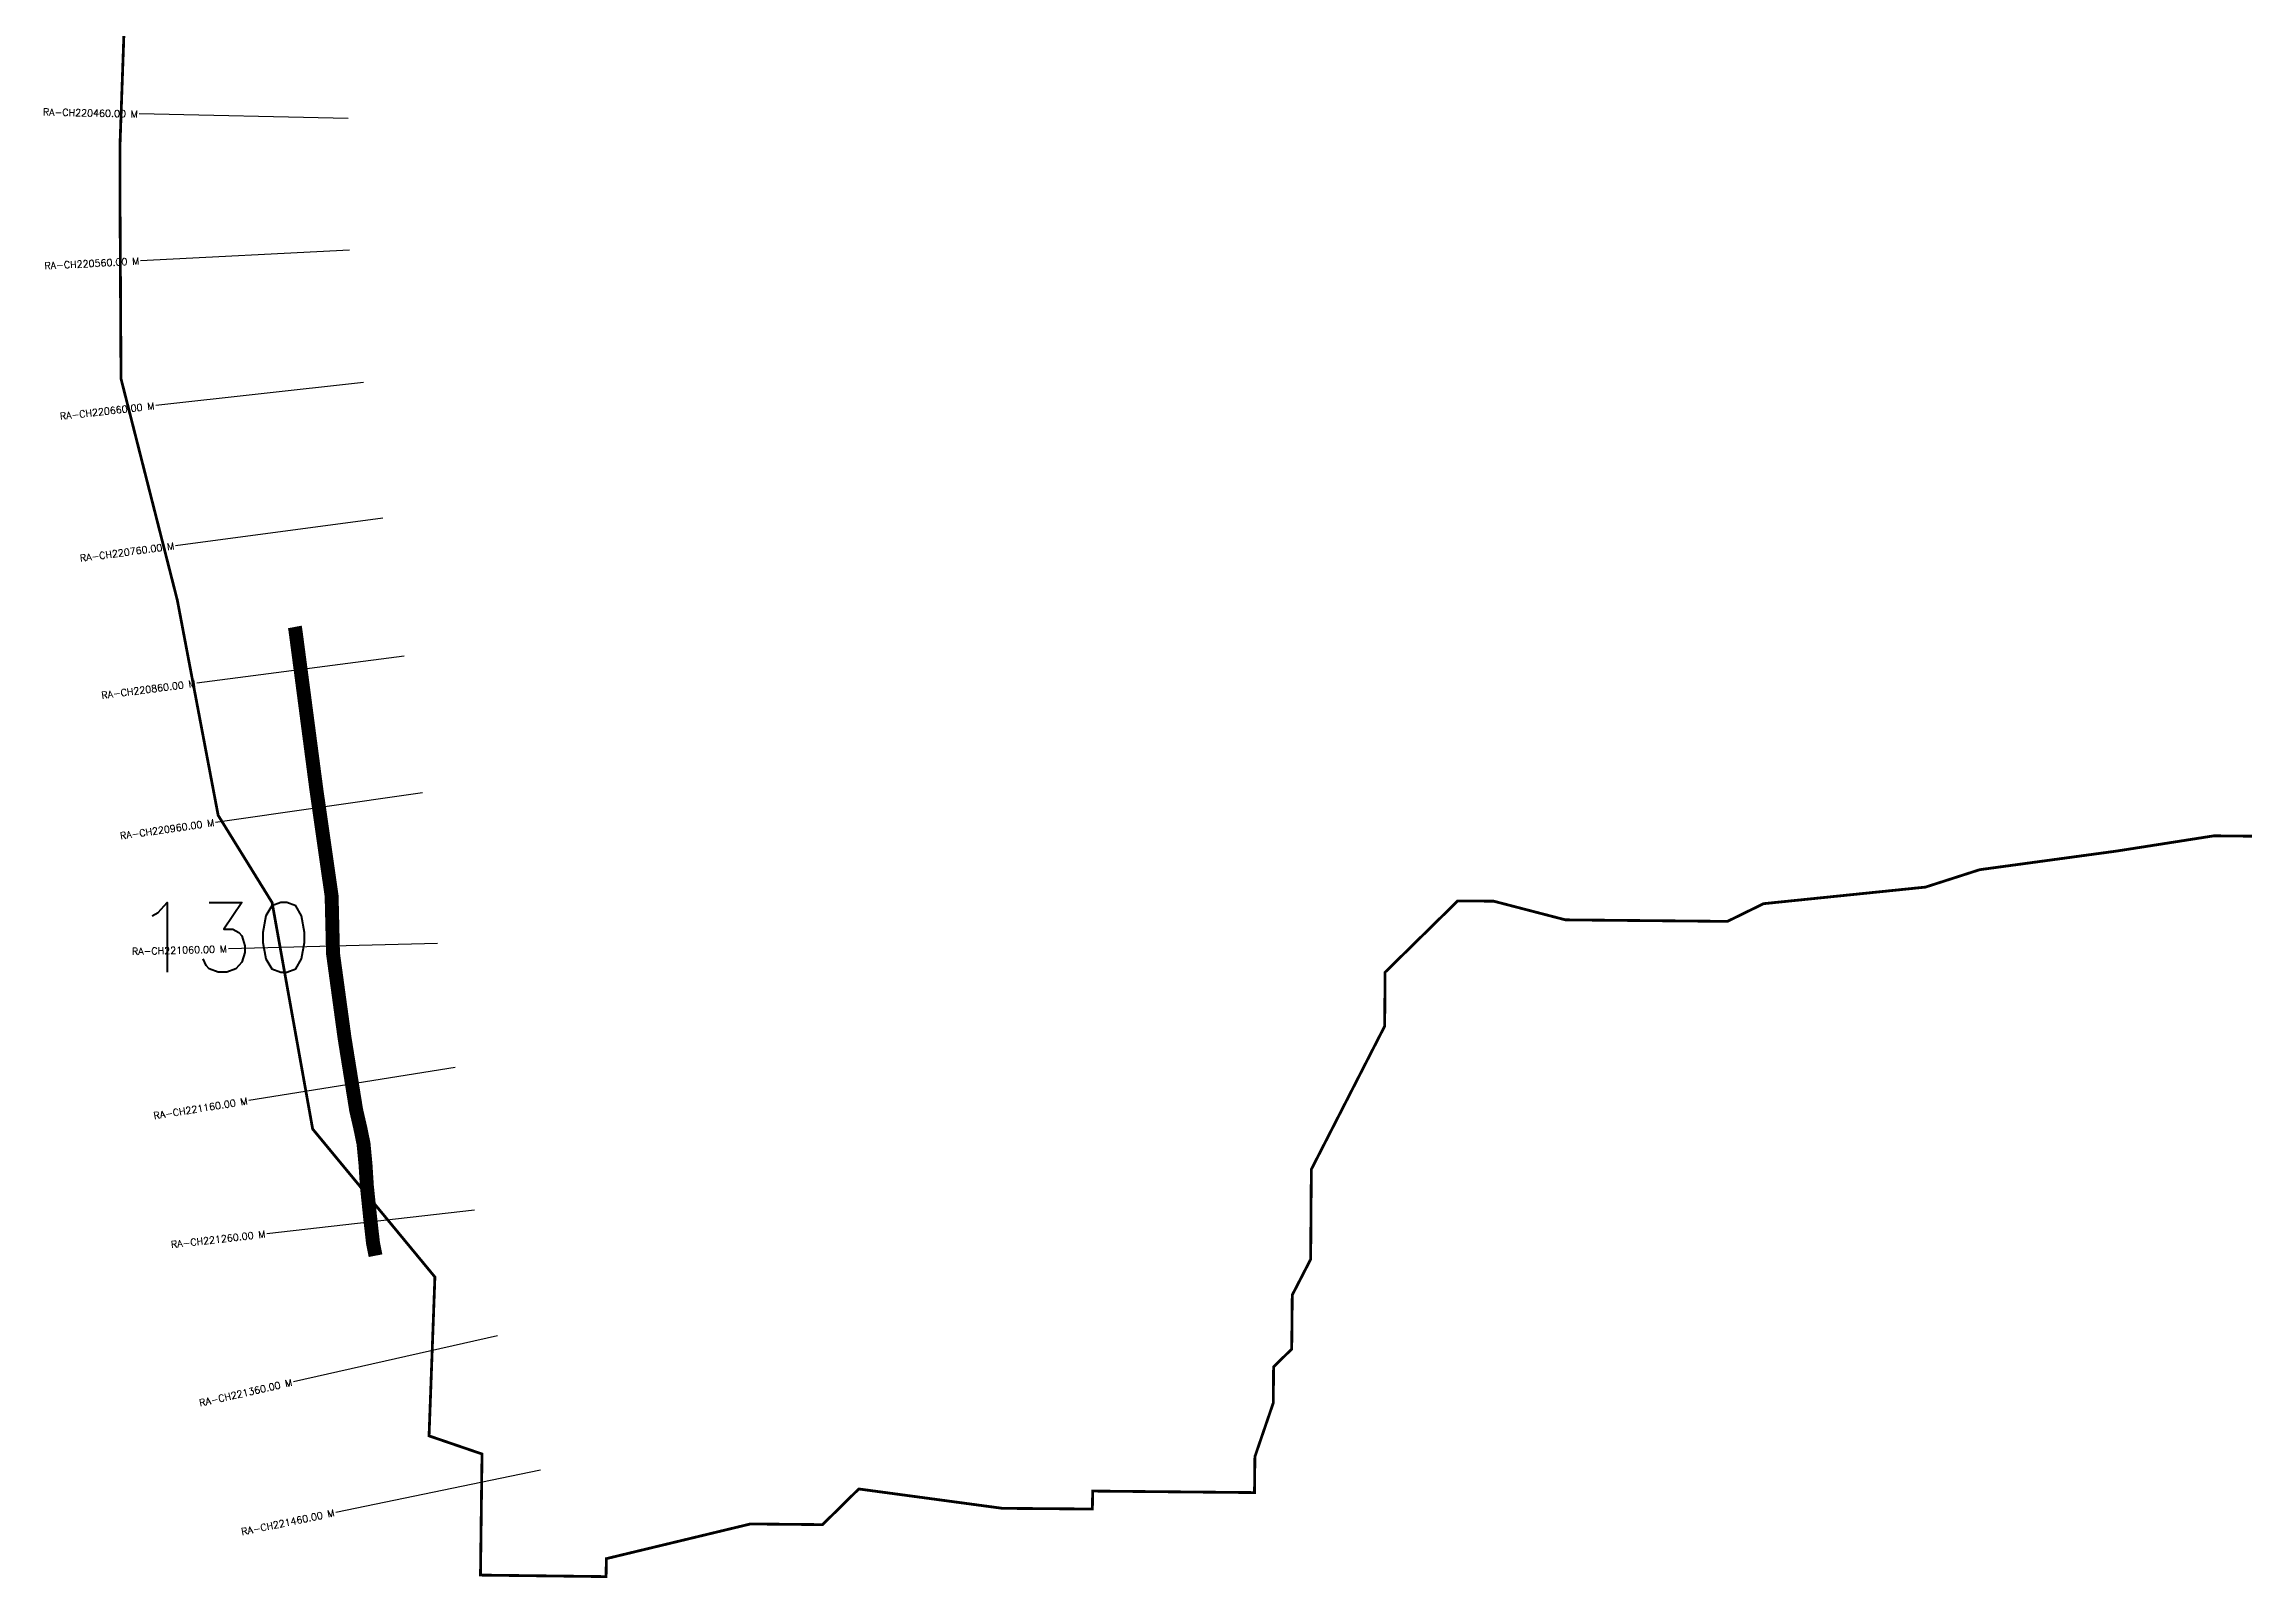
# Model space of a CAD drawing. Header units: metres. Extents: x 274483 to 277665, y 2063795 to 2066112.
# Drawn here: x 274496 to 276074, y 2063795 to 2064896 of the extents above; entities that cross this region are included whole.
import ezdxf
from ezdxf.enums import TextEntityAlignment as Align

# ---------------------------------------------------------------- set-up
doc = ezdxf.new("R2010")
doc.units = ezdxf.units.M
doc.header["$MEASUREMENT"] = 0
for name, color, linetype in [('ARTIFICIALLY PROTECTED', 4, 'Continuous'), ('CS', 134, 'Continuous'), ('CSMark', 6, 'Continuous')]:
    doc.layers.add(name, color=color, linetype=linetype)
doc.styles.get("Standard").update_dxf_attribs({"font": 'simplex.shx'})

msp = doc.modelspace()

# ---------------------------------------------------------------- linework, layer by layer
at = {"color": 6, "const_width": 2, "flags": 128}
msp.add_lwpolyline([(276104.1, 2064326.8), (276052.5, 2064327.3), (275983, 2064316.4), (275884.5, 2064303), (275845.6, 2064290.5), (275729.4, 2064278.6), (275703.5, 2064265.9), (275587.3, 2064267), (275535.8, 2064280.4), (275510, 2064280.6), (275457.9, 2064229.4), (275457.6, 2064190.7), (275405, 2064088), (275404.8, 2064065.2), (275404.5, 2064023.4), (275391.3, 2063997.8), (275390.9, 2063959), (275377.9, 2063946.2), (275377.7, 2063920.4), (275364.5, 2063881.8), (275364.2, 2063856), (275248.1, 2063857.1), (275247.9, 2063844.2), (275197.8, 2063844.6), (275183.4, 2063844.7), (275080.3, 2063858.6), (275054.3, 2063833), (275002.6, 2063833.5), (274899.2, 2063808.6), (274899, 2063795.7), (274808.9, 2063796.8), (274810, 2063883.7), (274772, 2063896.7), (274776.2, 2064010.7), (274688.5, 2064116.9), (274659.4, 2064279.4), (274620.7, 2064342), (274591.4, 2064496.4), (274551, 2064655.3), (274550.3, 2064780.6), (274550.3, 2064823.8), (274555.3, 2064965.4)], dxfattribs=at)
at = {"layer": 'ARTIFICIALLY PROTECTED', "const_width": 10, "flags": 128}
msp.add_lwpolyline([(274675.7, 2064477.2), (274676.1, 2064475.1), (274682.8, 2064424.2), (274691.2, 2064360.2), (274702.1, 2064284.1), (274703.1, 2064242.8), (274711.4, 2064182.1), (274719.7, 2064130.5), (274722.7, 2064117.5), (274725, 2064106.3), (274726.4, 2064091.5), (274727.4, 2064075.9), (274729.8, 2064052.7), (274731.8, 2064035), (274733.6, 2064026)], dxfattribs=at)
at = {"layer": 'CS'}
for p, q in [((274714, 2064842.1), (274564.1, 2064845.3)), ((274714.9, 2064747.6), (274565.1, 2064739.9)), ((274724.9, 2064652.7), (274575.9, 2064636)), ((274738.8, 2064555.2), (274590.1, 2064535.5)), ((274754.2, 2064456.3), (274605.5, 2064436.9)), ((274767.3, 2064358.1), (274618.8, 2064336.9)), ((274778, 2064250.1), (274628, 2064246.2)), ((274790.8, 2064161), (274642.7, 2064137.3)), ((274804.6, 2064058.6), (274655.5, 2064041.7)), ((274821, 2063968.5), (274674.7, 2063935.4)), ((274852, 2063872.2), (274705.1, 2063841.8))]:
    msp.add_line(p, q, dxfattribs=at)

# ---------------------------------------------------------------- texts
at = {"insert": (274560.6, 2064279.4), "char_height": 50, "attachment_point": 1}
msp.add_mtext_dynamic_manual_height_columns('130', width=84.374, gutter_width=1, heights=[74.2], dxfattribs=at)
at = {"layer": 'CSMark'}
for s, rotation, p in [('RA-CH220460.00 M', 358.7875, (274563.1, 2064845.3)), ('RA-CH220560.00 M', 2.9624, (274564.1, 2064739.8)), ('RA-CH220660.00 M', 6.3779, (274574.9, 2064635.9)), ('RA-CH220760.00 M', 7.5455, (274589.1, 2064535.4)), ('RA-CH220860.00 M', 7.4156, (274604.5, 2064436.8)), ('RA-CH220960.00 M', 8.114, (274617.8, 2064336.8)), ('RA-CH221060.00 M', 1.5023, (274627, 2064246.1)), ('RA-CH221160.00 M', 9.1012, (274641.7, 2064137.1)), ('RA-CH221260.00 M', 6.445, (274654.6, 2064041.6)), ('RA-CH221360.00 M', 12.7307, (274673.7, 2063935.2)), ('RA-CH221460.00 M', 11.7065, (274704.1, 2063841.6))]:
    msp.add_text(s, height=5, rotation=rotation, dxfattribs=at).set_placement(p, align=Align.MIDDLE_RIGHT)

doc.saveas('drawing.dxf')
